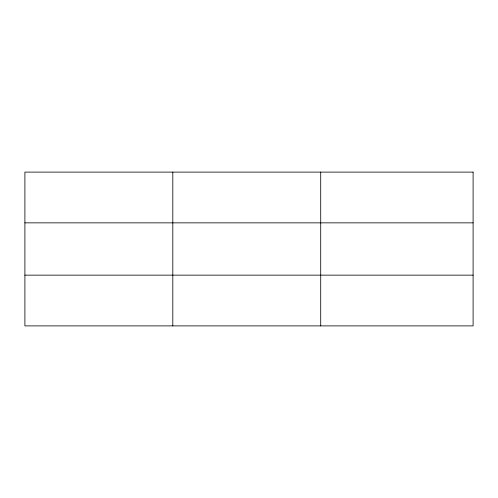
<?xml version="1.0" encoding="UTF-8"?>
<svg xmlns="http://www.w3.org/2000/svg" width="498" height="498" viewBox="0 0 498 498"><rect width="100%" height="100%" fill="white"/><g stroke="black" fill="none" stroke-linecap="round" stroke-linejoin="round"><path stroke-width="0.75" d="M172.806 172.109L172.806 325.891M320.712 172.109L320.712 325.891M24.9 222.855L473.1 222.855M24.9 275.145L473.1 275.145M473.1 172.109L473.1 325.891L24.9 325.891L24.9 172.109L473.1 172.109"/></g></svg>
